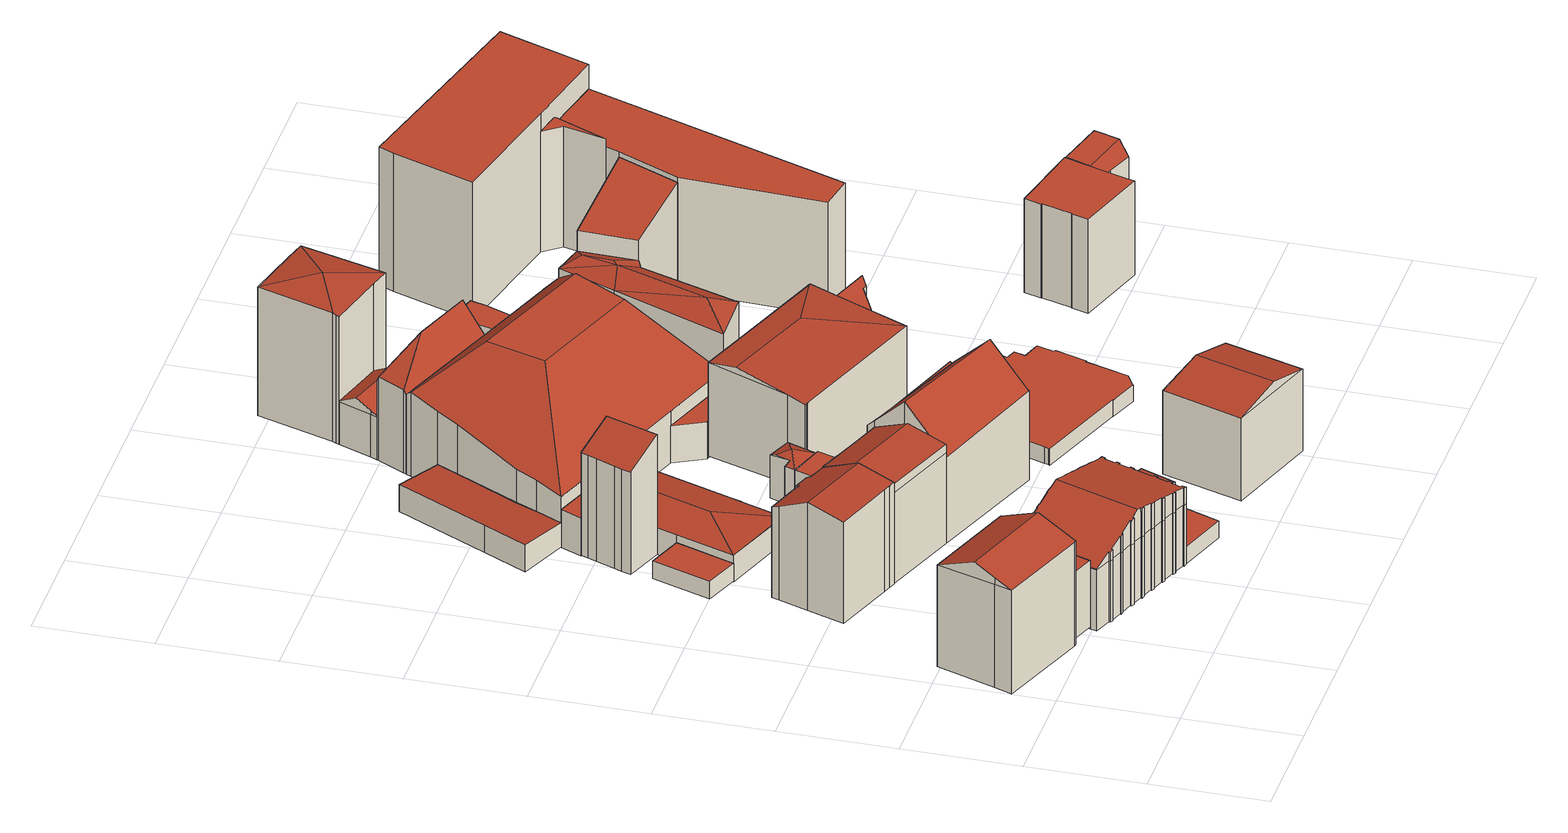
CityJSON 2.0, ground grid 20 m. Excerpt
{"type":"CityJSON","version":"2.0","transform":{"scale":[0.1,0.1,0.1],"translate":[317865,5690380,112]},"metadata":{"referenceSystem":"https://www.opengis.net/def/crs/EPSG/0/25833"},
"CityObjects":{
"building1":{"type":"Building","attributes":{"Dachtyp_tdc":"tdcGableRoof","Gemeindeschluessel":14713000,"Dachneigung":23.48,"QualitaetDacherkennung":63,"Geometrietyp2DReferenz":"3000","function":"31001_9998","roofType":"3100","measuredHeight":21.76},"geometry":[{"type":"MultiSurface","lod":"2","boundaries":[[[0,1,2,3]],[[1,4,5,2]],[[4,6,7,5]],[[6,8,9,7]],[[8,10,11,9]],[[10,0,3,11]],[[10,12,13,0]],[[4,1,13,12,14,6]],[[8,14,12,10]],[[6,14,8]],[[0,13,1]],[[3,2,5,7,9,11]]],"semantics":{"surfaces":[{"type":"WallSurface"},{"type":"RoofSurface"},{"type":"GroundSurface"}],"values":[0,0,0,0,0,0,1,1,0,0,0,2]}}]},
"building2":{"type":"Building","attributes":{"Dachtyp_tdc":"tdcPolyFlatRoof","Gemeindeschluessel":14713000,"Dachneigung":0,"QualitaetDacherkennung":44,"Geometrietyp2DReferenz":"3000","function":"31001_9998","roofType":"1000","measuredHeight":12.11},"geometry":[{"type":"MultiSurface","lod":"2","boundaries":[[[15,16,17,18]],[[16,19,20,17]],[[19,21,22,20]],[[21,23,24,22]],[[23,25,26,24]],[[25,15,18,26]],[[25,23,21,19,16,15]],[[18,17,20,22,24,26]]],"semantics":{"surfaces":[{"type":"WallSurface"},{"type":"RoofSurface"},{"type":"GroundSurface"}],"values":[0,0,0,0,0,0,1,2]}}]},
"building3":{"type":"Building","attributes":{"Dachtyp_tdc":"tdcPolyFlatRoof","Gemeindeschluessel":14713000,"Dachneigung":0,"QualitaetDacherkennung":53,"Geometrietyp2DReferenz":"3000","function":"31001_9998","roofType":"1000","measuredHeight":9.63},"geometry":[{"type":"MultiSurface","lod":"2","boundaries":[[[27,28,29,30]],[[28,31,32,29]],[[31,33,34,32]],[[33,35,36,34]],[[35,37,38,36]],[[37,39,40,38]],[[39,41,42,40]],[[41,27,30,42]],[[41,39,37,35,33,31,28,27]],[[30,29,32,34,36,38,40,42]]],"semantics":{"surfaces":[{"type":"WallSurface"},{"type":"RoofSurface"},{"type":"GroundSurface"}],"values":[0,0,0,0,0,0,0,0,1,2]}}]},
"building4":{"type":"Building","attributes":{"Dachtyp_tdc":"tdcGableRoof","Gemeindeschluessel":14713000,"Dachneigung":25.56,"QualitaetDacherkennung":44,"Geometrietyp2DReferenz":"3000","function":"31001_9998","roofType":"3100","measuredHeight":19.8},"geometry":[{"type":"MultiSurface","lod":"2","boundaries":[[[43,44,45,46]],[[44,47,48,45]],[[47,49,50,48]],[[49,51,52,50]],[[51,53,54,52]],[[53,55,56,54]],[[55,57,58,56]],[[57,59,60,58]],[[59,61,62,60]],[[61,63,64,62]],[[63,65,66,64]],[[65,67,68,66]],[[67,69,70,68]],[[69,71,72,70]],[[71,73,74,72]],[[73,43,46,74]],[[69,67,65,63,61,59]],[[59,57,55,53,51,49,47,44,43,73,71,69]],[[46,45,48,50,52,54,56,58,60,62,64,66,68,70,72,74]]],"semantics":{"surfaces":[{"type":"WallSurface"},{"type":"RoofSurface"},{"type":"GroundSurface"}],"values":[0,0,0,0,0,0,0,0,0,0,0,0,0,0,0,0,1,1,2]}}]},
"building5":{"type":"Building","attributes":{"Dachtyp_tdc":"tdcPolyFlatRoof","Gemeindeschluessel":14713000,"Dachneigung":0,"QualitaetDacherkennung":63,"Geometrietyp2DReferenz":"3000","function":"31001_9998","roofType":"1000","measuredHeight":3.15},"geometry":[{"type":"MultiSurface","lod":"2","boundaries":[[[75,76,77,78]],[[76,79,80,77]],[[79,81,82,80]],[[81,75,78,82]],[[81,79,76,75]],[[78,77,80,82]]],"semantics":{"surfaces":[{"type":"WallSurface"},{"type":"RoofSurface"},{"type":"GroundSurface"}],"values":[0,0,0,0,1,2]}}]},
"building6":{"type":"Building","attributes":{"Dachtyp_tdc":"tdcFreeFormRoof","Gemeindeschluessel":14713000,"Dachneigung":10.69,"QualitaetDacherkennung":23,"Geometrietyp2DReferenz":"3000","function":"31001_9998","roofType":"5000","measuredHeight":16.54},"geometry":[{"type":"MultiSurface","lod":"2","boundaries":[[[83,84,85,86]],[[87,88,89,90]],[[90,89,91,92]],[[93,94,95,96]],[[96,95,97,98]],[[98,97,99,100]],[[100,99,101,102]],[[102,101,103,104]],[[104,103,105,106]],[[106,105,107,108]],[[108,107,109,110]],[[110,109,111,112]],[[112,111,113,114]],[[114,113,115,116]],[[116,115,117,118]],[[118,117,119,83]],[[83,119,84]],[[84,120,121]],[[122,123,124,125,126,127,128,129,130,131,132,133,134,135,136,137,138,139,140,141,142,143,144,145,146,147,148,149,150,151,152,153,154,155,156,157,158,159,160,161,162,163,164,165,166,167,168,169,170,171,172,173,174,175,176,177,178,179,180,181,182,183,184,185,186,187,188,189,190,191,192,193,194,195,196,197,198,199,200,201,202,203,204,205,86,85,206,207,208,209,210,211,212]],[[213,214,215,216]],[[216,215,217,218]],[[218,217,219,220]],[[220,219,221,222]],[[222,221,223,224]],[[224,223,225,226]],[[226,225,227,228]],[[228,227,229,230]],[[230,229,231,232]],[[232,231,233,234]],[[234,233,235,236]],[[236,235,237,238]],[[238,237,239,240]],[[241,242,243,244]],[[121,120,242,241]],[[244,243,245,246]],[[246,245,247,248]],[[248,247,249,250]],[[250,249,251,252]],[[252,251,253,254]],[[254,253,255,256]],[[256,255,257,258]],[[258,257,259,260]],[[260,259,261,262]],[[262,261,263,264]],[[264,263,265,266]],[[266,265,267,268]],[[268,267,269,270]],[[270,269,88,87]],[[84,121,206,85]],[[121,241,207,206]],[[241,244,208,207]],[[244,246,209,208]],[[246,248,210,209]],[[248,250,211,210]],[[250,252,212,211]],[[252,254,122,212]],[[120,84,119,117,115,113,111,109,107,105,103,101,99,97,95,94,271,272,91,89,88,269,267,265,263,261,259,257,255,253,251,249,247,245,243,242]],[[239,237,235,233,231,229,227,225,223,221,219,217,215,214,273,274,275,276,277,278,279,280,281,282,283,284,285,286,287,288,289,290,291,292,293,294,295,296,297,298,299,300,301,302,303,304,305,306,307,308,309,310,311,312,313,314,272,271,315,316,317]],[[240,239,317,318]],[[318,317,316,319]],[[319,316,315,320]],[[320,315,271,94,93]],[[92,91,272,314,321]],[[321,314,313,322]],[[322,313,312,323]],[[323,312,311,324]],[[324,311,310,325]],[[325,310,309,326]],[[326,309,308,327]],[[327,308,307,328]],[[328,307,306,329]],[[329,306,305,330]],[[330,305,304,331]],[[331,304,303,332]],[[332,303,302,333]],[[333,302,301,334]],[[334,301,300,335]],[[335,300,299,336]],[[336,299,298,337]],[[337,298,297,338]],[[338,297,296,339]],[[339,296,295,340]],[[340,295,294,341]],[[341,294,293,342]],[[342,293,292,343]],[[343,292,291,344]],[[344,291,290,345]],[[345,290,289,346]],[[346,289,288,347]],[[347,288,287,348]],[[348,287,286,349]],[[349,286,285,350]],[[350,285,284,351]],[[351,284,283,352]],[[352,283,282,353]],[[353,282,281,354]],[[354,281,280,355]],[[355,280,279,356]],[[356,279,278,357]],[[357,278,277,358]],[[358,277,276,359]],[[359,276,275,360]],[[360,275,274,361]],[[361,274,273,362]],[[362,273,214,213]],[[254,256,123,122]],[[256,258,124,123]],[[258,260,125,124]],[[260,262,126,125]],[[262,264,127,126]],[[264,266,128,127]],[[266,268,129,128]],[[268,270,130,129]],[[270,87,131,130]],[[87,90,132,131]],[[90,92,133,132]],[[92,321,134,133]],[[321,322,135,134]],[[322,323,136,135]],[[323,324,137,136]],[[324,325,138,137]],[[325,326,139,138]],[[326,327,140,139]],[[327,328,141,140]],[[328,329,142,141]],[[329,330,143,142]],[[330,331,144,143]],[[331,332,145,144]],[[332,333,146,145]],[[333,334,147,146]],[[334,335,148,147]],[[335,336,149,148]],[[336,337,150,149]],[[337,338,151,150]],[[338,339,152,151]],[[339,340,153,152]],[[340,341,154,153]],[[341,342,155,154]],[[342,343,156,155]],[[343,344,157,156]],[[344,345,158,157]],[[345,346,159,158]],[[346,347,160,159]],[[347,348,161,160]],[[348,349,162,161]],[[349,350,163,162]],[[350,351,164,163]],[[351,352,165,164]],[[352,353,166,165]],[[353,354,167,166]],[[354,355,168,167]],[[355,356,169,168]],[[356,357,170,169]],[[357,358,171,170]],[[358,359,172,171]],[[359,360,173,172]],[[360,361,174,173]],[[361,362,175,174]],[[362,213,176,175]],[[213,216,177,176]],[[216,218,178,177]],[[218,220,179,178]],[[220,222,180,179]],[[222,224,181,180]],[[224,226,182,181]],[[226,228,183,182]],[[228,230,184,183]],[[230,232,185,184]],[[232,234,186,185]],[[234,236,187,186]],[[236,238,188,187]],[[238,240,189,188]],[[240,318,190,189]],[[318,319,191,190]],[[319,320,192,191]],[[320,93,193,192]],[[93,96,194,193]],[[96,98,195,194]],[[98,100,196,195]],[[100,102,197,196]],[[102,104,198,197]],[[104,106,199,198]],[[106,108,200,199]],[[108,110,201,200]],[[110,112,202,201]],[[112,114,203,202]],[[114,116,204,203]],[[116,118,205,204]],[[118,83,86,205]]],"semantics":{"surfaces":[{"type":"WallSurface"},{"type":"GroundSurface"},{"type":"RoofSurface"}],"values":[0,0,0,0,0,0,0,0,0,0,0,0,0,0,0,0,0,0,1,0,0,0,0,0,0,0,0,0,0,0,0,0,0,0,0,0,0,0,0,0,0,0,0,0,0,0,0,0,0,0,0,0,0,0,0,0,2,2,0,0,0,0,0,0,0,0,0,0,0,0,0,0,0,0,0,0,0,0,0,0,0,0,0,0,0,0,0,0,0,0,0,0,0,0,0,0,0,0,0,0,0,0,0,0,0,0,0,0,0,0,0,0,0,0,0,0,0,0,0,0,0,0,0,0,0,0,0,0,0,0,0,0,0,0,0,0,0,0,0,0,0,0,0,0,0,0,0,0,0,0,0,0,0,0,0,0,0,0,0,0,0,0,0,0,0,0,0,0,0,0,0,0,0,0,0,0,0,0,0,0,0,0,0,0,0,0,0,0,0]}}]},
"building7":{"type":"Building","attributes":{"Dachtyp_tdc":"tdcPolyFlatRoof","Gemeindeschluessel":14713000,"Dachneigung":24.43,"QualitaetDacherkennung":63,"Geometrietyp2DReferenz":"3000","function":"31001_9998","roofType":"2100","measuredHeight":22.01},"geometry":[{"type":"MultiSurface","lod":"2","boundaries":[[[363,364,365,366]],[[364,367,368,365]],[[367,369,370,368]],[[369,371,372,370]],[[371,373,374,372]],[[373,375,376,374]],[[375,377,378,376]],[[377,379,380,378]],[[379,381,382,380]],[[381,363,366,382]],[[381,379,377,375,373,371,369,367,364,363]],[[366,365,368,370,372,374,376,378,380,382]]],"semantics":{"surfaces":[{"type":"WallSurface"},{"type":"RoofSurface"},{"type":"GroundSurface"}],"values":[0,0,0,0,0,0,0,0,0,0,1,2]}}]},
"building8":{"type":"Building","attributes":{"Dachtyp_tdc":"tdcGableRoof","Gemeindeschluessel":14713000,"Dachneigung":10.23,"QualitaetDacherkennung":56,"Geometrietyp2DReferenz":"3000","function":"31001_9998","roofType":"3100","measuredHeight":19.53},"geometry":[{"type":"MultiSurface","lod":"2","boundaries":[[[383,384,385,386]],[[384,387,388,385]],[[387,389,390,388]],[[389,391,392,390]],[[391,393,394,392]],[[393,383,386,394]],[[395,396,393,391,389,387]],[[397,396,395,398]],[[383,397,398,384]],[[384,398,395,387]],[[393,396,397,383]],[[386,385,388,390,392,394]]],"semantics":{"surfaces":[{"type":"WallSurface"},{"type":"RoofSurface"},{"type":"GroundSurface"}],"values":[0,0,0,0,0,0,1,1,0,0,0,2]}}]},
"building9":{"type":"Building","attributes":{"Dachtyp_tdc":"tdcFreeFormRoof","Gemeindeschluessel":14713000,"Dachneigung":11.48,"QualitaetDacherkennung":16,"Geometrietyp2DReferenz":"3000","function":"31001_9998","roofType":"5000","measuredHeight":6.06},"geometry":[{"type":"MultiSurface","lod":"2","boundaries":[[[399,400,401,402]],[[400,403,404,401]],[[403,405,406,404]],[[405,407,382,406]],[[407,408,380,382]],[[408,409,410,380]],[[409,411,412,410]],[[411,413,414,412]],[[413,415,416,414]],[[415,417,418,416]],[[417,399,402,418]],[[419,420,403]],[[415,413,411,409,421,420,419,400,399,417]],[[420,421,408,407,405,403]],[[403,400,419]],[[409,408,421]],[[402,401,404,406,382,380,410,412,414,416,418]]],"semantics":{"surfaces":[{"type":"WallSurface"},{"type":"RoofSurface"},{"type":"GroundSurface"}],"values":[0,0,0,0,0,0,0,0,0,0,0,1,1,1,0,0,2]}}]},
"building10":{"type":"Building","attributes":{"Gemeindeschluessel":14713000,"Geometrietyp2DReferenz":"3000","function":"31001_9998","roofType":"9999"},"children":["building10-1","building10-2"]},
"building10-1":{"type":"BuildingPart","attributes":{"Dachtyp_tdc":"tdcPolyFlatRoof","Dachneigung":2.9,"QualitaetDacherkennung":57,"Geometrietyp2DReferenz":"3000","roofType":"2100","measuredHeight":3.88},"parents":["building10"],"geometry":[{"type":"MultiSurface","lod":"2","boundaries":[[[422,423,424,425,426]],[[427,428,429,430,431]],[[428,432,433,429]],[[432,434,435,433]],[[434,436,437,435]],[[436,438,439,437]],[[438,440,441,439]],[[440,442,443,441]],[[442,444,445,443]],[[444,446,447,445]],[[446,448,449,447]],[[448,450,451,449]],[[450,422,426,451]],[[450,448,446,444,442,440,438,436,434,432,428,427,423,422]],[[426,425,430,429,433,435,437,439,441,443,445,447,449,451]],[[431,424,423,427]],[[431,430,425,424]]],"semantics":{"surfaces":[{"type":"WallSurface"},{"type":"RoofSurface"},{"type":"GroundSurface"},{"type":"ClosureSurface"}],"values":[0,0,0,0,0,0,0,0,0,0,0,0,0,1,2,0,3]}}]},
"building10-2":{"type":"BuildingPart","attributes":{"Dachtyp_tdc":"tdcPolyFlatRoof","Dachneigung":2.95,"QualitaetDacherkennung":80,"Geometrietyp2DReferenz":"3000","roofType":"2100","measuredHeight":3.56},"parents":["building10"],"geometry":[{"type":"MultiSurface","lod":"2","boundaries":[[[424,452,453,425]],[[452,454,455,453]],[[454,456,457,455]],[[456,458,459,457]],[[458,460,461,459]],[[460,462,463,461]],[[462,464,465,463]],[[464,466,467,465]],[[466,468,469,467]],[[468,470,471,469]],[[470,472,473,471]],[[472,474,475,473]],[[474,476,477,475]],[[476,478,479,477]],[[478,431,430,479]],[[431,478,476,474,472,470,468,466,464,462,460,458,456,454,452,424]],[[425,453,455,457,459,461,463,465,467,469,471,473,475,477,479,430]],[[425,430,431,424]]],"semantics":{"surfaces":[{"type":"WallSurface"},{"type":"RoofSurface"},{"type":"GroundSurface"},{"type":"ClosureSurface"}],"values":[0,0,0,0,0,0,0,0,0,0,0,0,0,0,0,1,2,3]}}]},
"building11":{"type":"Building","attributes":{"Dachtyp_tdc":"tdcPolyFlatRoof","Gemeindeschluessel":14713000,"Dachneigung":3.15,"QualitaetDacherkennung":54,"Geometrietyp2DReferenz":"3000","function":"31001_9998","roofType":"2100","measuredHeight":4.97},"geometry":[{"type":"MultiSurface","lod":"2","boundaries":[[[480,481,482,483]],[[481,484,485,482]],[[484,486,487,485]],[[486,488,489,487]],[[488,490,491,489]],[[490,492,493,491]],[[492,494,495,493]],[[494,480,483,495]],[[494,492,490,488,486,484,481,480]],[[483,482,485,487,489,491,493,495]]],"semantics":{"surfaces":[{"type":"WallSurface"},{"type":"RoofSurface"},{"type":"GroundSurface"}],"values":[0,0,0,0,0,0,0,0,1,2]}}]},
"building12":{"type":"Building","attributes":{"Dachtyp_tdc":"tdcPolyFlatRoof","Gemeindeschluessel":14713000,"Dachneigung":2.69,"QualitaetDacherkennung":63,"Geometrietyp2DReferenz":"3000","function":"31001_9998","roofType":"2100","measuredHeight":8.15},"geometry":[{"type":"MultiSurface","lod":"2","boundaries":[[[496,497,498,499]],[[497,500,501,498]],[[500,502,503,501]],[[502,504,505,503]],[[504,496,499,505]],[[504,502,500,497,496]],[[499,498,501,503,505]]],"semantics":{"surfaces":[{"type":"WallSurface"},{"type":"RoofSurface"},{"type":"GroundSurface"}],"values":[0,0,0,0,0,1,2]}}]},
"building13":{"type":"Building","attributes":{"Dachtyp_tdc":"tdcPolyFlatRoof","Gemeindeschluessel":14713000,"Dachneigung":3.19,"QualitaetDacherkennung":65,"Geometrietyp2DReferenz":"3000","function":"31001_9998","roofType":"2100","measuredHeight":4.55},"geometry":[{"type":"MultiSurface","lod":"2","boundaries":[[[506,507,508,509]],[[507,510,511,508]],[[510,512,513,511]],[[512,514,515,513]],[[514,506,509,515]],[[514,512,510,507,506]],[[509,508,511,513,515]]],"semantics":{"surfaces":[{"type":"WallSurface"},{"type":"RoofSurface"},{"type":"GroundSurface"}],"values":[0,0,0,0,0,1,2]}}]},
"building14":{"type":"Building","attributes":{"Dachtyp_tdc":"tdcFreeFormRoof","Gemeindeschluessel":14713000,"Dachneigung":22.36,"QualitaetDacherkennung":61,"Geometrietyp2DReferenz":"3000","function":"31001_9998","roofType":"5000","measuredHeight":8.96},"geometry":[{"type":"MultiSurface","lod":"2","boundaries":[[[516,517,518,519]],[[517,520,503,518]],[[520,500,501,503]],[[500,521,522,501]],[[521,523,524,522]],[[523,525,526,524]],[[525,516,519,526]],[[527,528,523,521,500]],[[527,529,516,525,528]],[[527,520,517,529]],[[520,527,500]],[[525,523,528]],[[517,516,529]],[[519,518,503,501,522,524,526]]],"semantics":{"surfaces":[{"type":"WallSurface"},{"type":"RoofSurface"},{"type":"GroundSurface"}],"values":[0,0,0,0,0,0,0,1,1,1,1,0,0,2]}}]},
"building15":{"type":"Building","attributes":{"Gemeindeschluessel":14713000,"Geometrietyp2DReferenz":"3000","function":"31001_9998","roofType":"9999"},"children":["building15-1","building15-2"]},
"building15-1":{"type":"BuildingPart","attributes":{"Dachtyp_tdc":"tdcFreeFormRoof","Dachneigung":62.96,"QualitaetDacherkennung":14,"Geometrietyp2DReferenz":"3000","roofType":"5000","measuredHeight":16.98},"parents":["building15"],"geometry":[{"type":"MultiSurface","lod":"2","boundaries":[[[530,531,532,533]],[[531,534,535,532]],[[534,536,537,535]],[[536,538,539,537]],[[538,540,541,539]],[[542,543,544,545]],[[543,530,533,544]],[[540,538,546]],[[538,536,534,531,530,543,547,546]],[[543,542,547]],[[542,540,546,547]],[[533,532,535,537,539,541,545,544]],[[545,541,540,542]]],"semantics":{"surfaces":[{"type":"WallSurface"},{"type":"RoofSurface"},{"type":"GroundSurface"},{"type":"ClosureSurface"}],"values":[0,0,0,0,0,0,0,1,1,1,1,2,3]}}]},
"building15-2":{"type":"BuildingPart","attributes":{"Dachtyp_tdc":"tdcGableRoof","Dachneigung":43.66,"QualitaetDacherkennung":47,"Geometrietyp2DReferenz":"3000","roofType":"3100","measuredHeight":23.25},"parents":["building15"],"geometry":[{"type":"MultiSurface","lod":"2","boundaries":[[[548,549,550,386]],[[549,551,394,550]],[[551,552,553,394]],[[552,554,542,545,553]],[[555,556,557,541,540]],[[556,558,559,557]],[[558,560,561,559]],[[560,548,386,561]],[[556,555,554,552,551,549]],[[549,548,560,558,556]],[[386,550,394,553,545,541,557,559,561]],[[540,542,554,555]],[[540,541,545,542]]],"semantics":{"surfaces":[{"type":"WallSurface"},{"type":"RoofSurface"},{"type":"GroundSurface"},{"type":"ClosureSurface"}],"values":[0,0,0,0,0,0,0,0,1,1,2,0,3]}}]},
"building16":{"type":"Building","attributes":{"Dachtyp_tdc":"tdcGableRoof","Gemeindeschluessel":14713000,"Dachneigung":11.52,"QualitaetDacherkennung":57,"Geometrietyp2DReferenz":"3000","function":"31001_9998","roofType":"3100","measuredHeight":17.09},"geometry":[{"type":"MultiSurface","lod":"2","boundaries":[[[562,563,564,565]],[[563,566,567,564]],[[566,568,569,567]],[[568,562,565,569]],[[566,563,570]],[[562,568,571]],[[563,562,571,570]],[[568,566,570,571]],[[565,564,567,569]]],"semantics":{"surfaces":[{"type":"WallSurface"},{"type":"RoofSurface"},{"type":"GroundSurface"}],"values":[0,0,0,0,0,0,1,1,2]}}]},
"building17":{"type":"Building","attributes":{"Gemeindeschluessel":14713000,"Geometrietyp2DReferenz":"3000","function":"31001_9998","roofType":"9999"},"children":["building17-1","building17-2","building17-3","building17-4","building17-5","building17-6"]},
"building17-1":{"type":"BuildingPart","attributes":{"Dachtyp_tdc":"tdcHipAndGableRoof","Dachneigung":50.23,"QualitaetDacherkennung":3,"Geometrietyp2DReferenz":"3000","roofType":"5000","measuredHeight":19.41},"parents":["building17"],"geometry":[{"type":"MultiSurface","lod":"2","boundaries":[[[572,573,574,575]],[[573,576,577,574]],[[576,578,579,577]],[[578,580,581,579]],[[582,583,584,585]],[[582,586,587,583]],[[586,588,589,590,591,587]],[[592,572,575,593,594]],[[586,582,595]],[[582,585,596,580,578,595]],[[578,576,573,572,592,588,586,595]],[[575,574,577,579,581,584,583,587,591,593]],[[584,581,580,596,585]],[[592,594,589,588]],[[594,593,591,590]],[[594,590,589]]],"semantics":{"surfaces":[{"type":"WallSurface"},{"type":"RoofSurface"},{"type":"GroundSurface"},{"type":"ClosureSurface"}],"values":[0,0,0,0,0,0,0,0,1,1,1,2,3,0,3,3]}}]},
"building17-2":{"type":"BuildingPart","attributes":{"Dachtyp_tdc":"tdcTentRoof","Dachneigung":10.34,"QualitaetDacherkennung":47,"Geometrietyp2DReferenz":"3000","roofType":"3500","measuredHeight":24.95},"parents":["building17"],"geometry":[{"type":"MultiSurface","lod":"2","boundaries":[[[597,598,599,600]],[[598,601,602,599]],[[601,603,604,602]],[[603,605,606,604]],[[605,607,608,606]],[[607,609,610,608]],[[609,611,612,610]],[[611,613,614,615,612]],[[616,597,600,617,618,619]],[[601,598,620]],[[605,603,601,620]],[[611,609,607,605,620]],[[598,597,616,613,611,620]],[[600,599,602,604,606,608,610,612,615,617]],[[616,619,614,613]],[[618,617,615,614]],[[618,614,619]]],"semantics":{"surfaces":[{"type":"WallSurface"},{"type":"RoofSurface"},{"type":"GroundSurface"},{"type":"ClosureSurface"}],"values":[0,0,0,0,0,0,0,0,0,1,1,1,1,2,0,3,3]}}]},
"building17-3":{"type":"BuildingPart","attributes":{"Dachtyp_tdc":"tdcPolyFlatRoof","Dachneigung":0,"QualitaetDacherkennung":36,"Geometrietyp2DReferenz":"3000","roofType":"1000","measuredHeight":6.87},"parents":["building17"],"geometry":[{"type":"MultiSurface","lod":"2","boundaries":[[[621,622,623,624]],[[622,625,626,623]],[[625,627,628,626]],[[627,629,630,628]],[[629,631,632,630]],[[631,629,627,625,622,621]],[[623,626,628,630,632,624]],[[624,632,631,621]]],"semantics":{"surfaces":[{"type":"WallSurface"},{"type":"RoofSurface"},{"type":"GroundSurface"},{"type":"ClosureSurface"}],"values":[0,0,0,0,0,1,2,3]}}]},
"building17-4":{"type":"BuildingPart","attributes":{"Dachtyp_tdc":"tdcGableRoof","Dachneigung":22.77,"QualitaetDacherkennung":6,"Geometrietyp2DReferenz":"3000","roofType":"3100","measuredHeight":9.69},"parents":["building17"],"geometry":[{"type":"MultiSurface","lod":"2","boundaries":[[[590,633,634,591]],[[633,618,617,634]],[[614,594,593,615]],[[594,635,636,637,589]],[[619,636,635,614]],[[633,637,636,619,618]],[[590,589,637,633]],[[614,635,594]],[[591,634,617,615,593]],[[615,617,618,614]],[[590,591,593,594]],[[618,619,614]],[[589,590,594]]],"semantics":{"surfaces":[{"type":"WallSurface"},{"type":"RoofSurface"},{"type":"GroundSurface"},{"type":"ClosureSurface"}],"values":[0,0,0,1,1,0,0,0,2,3,3,3,3]}}]},
"building17-5":{"type":"BuildingPart","attributes":{"Dachtyp_tdc":"tdcPolyFlatRoof","Dachneigung":0,"QualitaetDacherkennung":43,"Geometrietyp2DReferenz":"3000","roofType":"1000","measuredHeight":6.82},"parents":["building17"],"geometry":[{"type":"MultiSurface","lod":"2","boundaries":[[[638,639,640,641]],[[642,643,644,645]],[[643,646,647,644]],[[646,648,649,647]],[[648,638,641,649]],[[648,646,643,642,639,638]],[[641,640,645,644,647,649]],[[645,640,639,642]]],"semantics":{"surfaces":[{"type":"WallSurface"},{"type":"RoofSurface"},{"type":"GroundSurface"},{"type":"ClosureSurface"}],"values":[0,0,0,0,0,1,2,3]}}]},
"building17-6":{"type":"BuildingPart","attributes":{"Dachtyp_tdc":"tdcCutTentRoof","Dachneigung":45.19,"QualitaetDacherkennung":31,"Geometrietyp2DReferenz":"3000","roofType":"9999","measuredHeight":22.62},"parents":["building17"],"geometry":[{"type":"MultiSurface","lod":"2","boundaries":[[[650,651,624,640,639]],[[651,621,624]],[[652,653,654,632,631]],[[653,655,656,654]],[[655,657,658,656]],[[657,659,660,658]],[[659,661,662,660]],[[661,663,664,662]],[[663,585,584,664]],[[665,666,667,581,580]],[[666,668,669,667]],[[668,670,671,669]],[[670,672,673,671]],[[672,674,645,673]],[[674,642,645]],[[652,651,650,674,675,676]],[[661,659,657,655,653,652,676,677]],[[670,668,666,665,596,585,663,661,677,678]],[[674,672,670,678,675]],[[678,677,676,675]],[[640,624,632,654,656,658,660,662,664,584,581,667,669,671,673,645]],[[650,639,642,674]],[[639,640,645,642]],[[652,631,621,651]],[[631,632,624,621]],[[580,596,665]],[[581,584,585,596,580]]],"semantics":{"surfaces":[{"type":"WallSurface"},{"type":"RoofSurface"},{"type":"GroundSurface"},{"type":"ClosureSurface"}],"values":[0,0,0,0,0,0,0,0,0,0,0,0,0,0,0,1,1,1,1,1,2,0,3,0,3,0,3]}}]},
"building18":{"type":"Building","attributes":{"Dachtyp_tdc":"tdcFreeFormRoof","Gemeindeschluessel":14713000,"Dachneigung":10.08,"QualitaetDacherkennung":29,"Geometrietyp2DReferenz":"3000","function":"31001_9998","roofType":"5000","measuredHeight":17.98},"geometry":[{"type":"MultiSurface","lod":"2","boundaries":[[[679,680,681,682]],[[680,683,684,681]],[[683,685,686,684]],[[685,687,688,686]],[[687,689,690,688]],[[689,691,692,690]],[[691,693,694,692]],[[693,695,696,694]],[[695,679,682,696]],[[679,695,697,698,680]],[[698,697,693,691,699]],[[680,698,699,689,687,685,683]],[[695,693,697]],[[691,689,699]],[[682,681,684,686,688,690,692,694,696]]],"semantics":{"surfaces":[{"type":"WallSurface"},{"type":"RoofSurface"},{"type":"GroundSurface"}],"values":[0,0,0,0,0,0,0,0,0,1,1,1,0,0,2]}}]},
"building19":{"type":"Building","attributes":{"Dachtyp_tdc":"tdcPolyFlatRoof","Gemeindeschluessel":14713000,"Dachneigung":0,"QualitaetDacherkennung":0,"Geometrietyp2DReferenz":"3000","BezugspunktDach":"2000","function":"31001_9998","measuredHeight":3},"geometry":[{"type":"MultiSurface","lod":"2","boundaries":[[[700,701,702,703,704,705,706,707,708,709,710,711,712,713,714,715,716,717,718,719,720,721,722,723,724,725,726,727,728]],[[717,716,729,730]],[[716,715,731,729]],[[715,714,732,731]],[[714,713,733,732]],[[713,712,734,733]],[[712,711,735,734]],[[711,710,736,735]],[[710,709,737,736]],[[709,708,738,737]],[[708,707,739,738]],[[707,706,740,739]],[[706,705,741,740]],[[705,704,742,741]],[[704,703,743,742]],[[703,702,744,743]],[[702,701,745,744]],[[701,700,746,745]],[[700,728,747,746]],[[725,724,748,749]],[[724,723,750,748]],[[723,722,751,750]],[[728,727,752,747]],[[727,726,753,752]],[[726,725,749,753]],[[722,721,754,751]],[[721,720,755,754]],[[720,719,756,755]],[[719,718,757,756]],[[718,717,730,757]],[[747,752,753,749,748,750,751,754,755,756,757,730,729,731,732,733,734,735,736,737,738,739,740,741,742,743,744,745,746]]],"semantics":{"surfaces":[{"type":"RoofSurface"},{"type":"WallSurface"},{"type":"GroundSurface"}],"values":[0,1,1,1,1,1,1,1,1,1,1,1,1,1,1,1,1,1,1,1,1,1,1,1,1,1,1,1,1,1,2]}}]},
"building20":{"type":"Building","attributes":{"Dachtyp_tdc":"tdcFreeFormRoof","Gemeindeschluessel":14713000,"Dachneigung":25.6,"QualitaetDacherkennung":4,"Geometrietyp2DReferenz":"3000","function":"31001_9998","roofType":"5000","measuredHeight":18.12},"geometry":[{"type":"MultiSurface","lod":"2","boundaries":[[[758,759,760,761]],[[759,762,763,760]],[[762,764,765,763]],[[764,766,767,765]],[[766,768,769,767]],[[768,770,771,769]],[[770,758,761,771]],[[772,773,770,768]],[[774,772,768,766]],[[774,766,764]],[[774,773,772]],[[764,773,774]],[[762,773,764]],[[762,775,773]],[[775,762,759]],[[775,759,758]],[[773,775,758,770]],[[761,760,763,765,767,769,771]]],"semantics":{"surfaces":[{"type":"WallSurface"},{"type":"RoofSurface"},{"type":"GroundSurface"}],"values":[0,0,0,0,0,0,0,1,1,1,1,1,1,1,1,1,1,2]}}]},
"building21":{"type":"Building","attributes":{"Dachtyp_tdc":"tdcGableRoof","Gemeindeschluessel":14713000,"Dachneigung":65.09,"QualitaetDacherkennung":30,"Geometrietyp2DReferenz":"3000","function":"31001_9998","roofType":"3100","measuredHeight":15.58},"geometry":[{"type":"MultiSurface","lod":"2","boundaries":[[[776,777,778,779]],[[777,780,781,778]],[[780,782,783,781]],[[782,784,785,783]],[[784,786,787,785]],[[786,788,789,787]],[[788,790,791,789]],[[790,792,793,791]],[[792,794,795,793]],[[794,776,779,795]],[[790,788,786,784,782,780,777]],[[777,776,794,792,790]],[[779,778,781,783,785,787,789,791,793,795]]],"semantics":{"surfaces":[{"type":"WallSurface"},{"type":"RoofSurface"},{"type":"GroundSurface"}],"values":[0,0,0,0,0,0,0,0,0,0,1,1,2]}}]},
"building22":{"type":"Building","attributes":{"Dachtyp_tdc":"tdcPolyFlatRoof","Gemeindeschluessel":14713000,"Dachneigung":0,"QualitaetDacherkennung":48,"Geometrietyp2DReferenz":"3000","function":"31001_9998","roofType":"1000","measuredHeight":4},"geometry":[{"type":"MultiSurface","lod":"2","boundaries":[[[796,797,798,799]],[[797,800,779,798]],[[800,801,795,779]],[[801,796,799,795]],[[801,800,797,796]],[[799,798,779,795]]],"semantics":{"surfaces":[{"type":"WallSurface"},{"type":"RoofSurface"},{"type":"GroundSurface"}],"values":[0,0,0,0,1,2]}}]},
"building23":{"type":"Building","attributes":{"Dachtyp_tdc":"tdcPolyFlatRoof","Gemeindeschluessel":14713000,"Dachneigung":0,"QualitaetDacherkennung":65,"Geometrietyp2DReferenz":"3000","function":"31001_9998","roofType":"1000","measuredHeight":4.18},"geometry":[{"type":"MultiSurface","lod":"2","boundaries":[[[802,803,804,805]],[[803,806,807,804]],[[806,808,809,807]],[[808,810,811,809]],[[810,812,813,811]],[[812,802,805,813]],[[812,810,808,806,803,802]],[[805,804,807,809,811,813]]],"semantics":{"surfaces":[{"type":"WallSurface"},{"type":"RoofSurface"},{"type":"GroundSurface"}],"values":[0,0,0,0,0,0,1,2]}}]},
"building24":{"type":"Building","attributes":{"Dachtyp_tdc":"tdcPolyFlatRoof","Gemeindeschluessel":14713000,"Dachneigung":0,"QualitaetDacherkennung":33,"Geometrietyp2DReferenz":"3000","function":"31001_9998","roofType":"1000","measuredHeight":19.45},"geometry":[{"type":"MultiSurface","lod":"2","boundaries":[[[814,815,816,817]],[[815,818,819,816]],[[818,820,821,819]],[[820,814,817,821]],[[820,818,815,814]],[[817,816,819,821]]],"semantics":{"surfaces":[{"type":"WallSurface"},{"type":"RoofSurface"},{"type":"GroundSurface"}],"values":[0,0,0,0,1,2]}}]},
"building25":{"type":"Building","attributes":{"Gemeindeschluessel":14713000,"Geometrietyp2DReferenz":"3000","function":"31001_9998","roofType":"9999"},"children":["building25-1","building25-2"]},
"building25-1":{"type":"BuildingPart","attributes":{"Dachtyp_tdc":"tdcPolyFlatRoof","Dachneigung":0,"QualitaetDacherkennung":44,"Geometrietyp2DReferenz":"3000","roofType":"1000","measuredHeight":17.26},"parents":["building25"],"geometry":[{"type":"MultiSurface","lod":"2","boundaries":[[[822,823,824,825]],[[823,826,827,828,824]],[[823,822,829,830,831,832,833,834,835,836,837,838,839,840,826]],[[828,841,842,843,844,845,846,847,848,849,850,825,824]],[[836,835,844,843,851]],[[835,834,845,844]],[[834,833,846,845]],[[833,832,847,846]],[[832,831,848,847]],[[831,830,849,848]],[[830,829,850,849]],[[829,822,825,850]],[[840,827,826]],[[851,837,836]],[[843,842,838,837,851]],[[842,841,839,838]],[[841,828,827,840,839]]],"semantics":{"surfaces":[{"type":"WallSurface"},{"type":"RoofSurface"},{"type":"GroundSurface"},{"type":"ClosureSurface"}],"values":[0,0,1,2,0,0,0,0,0,0,0,0,0,0,3,3,3]}}]},
"building25-2":{"type":"BuildingPart","attributes":{"Dachtyp_tdc":"tdcCutGableRoof","Dachneigung":1.59,"QualitaetDacherkennung":47,"Geometrietyp2DReferenz":"3000","roofType":"9999","measuredHeight":17.42},"parents":["building25"],"geometry":[{"type":"MultiSurface","lod":"2","boundaries":[[[827,852,853,828]],[[852,854,855,853]],[[854,856,857,855]],[[856,858,859,857]],[[858,860,861,859]],[[860,862,863,861]],[[862,864,865,863]],[[864,851,843,865]],[[856,854,852,827,840,866]],[[867,837,851,864,862,860,858]],[[866,867,858,856]],[[828,853,855,857,859,861,863,865,843,842,841]],[[838,837,867]],[[842,843,851,837,838]],[[839,838,867,866]],[[841,842,838,839]],[[840,839,866]],[[841,839,840,827,828]]],"semantics":{"surfaces":[{"type":"WallSurface"},{"type":"RoofSurface"},{"type":"GroundSurface"},{"type":"ClosureSurface"}],"values":[0,0,0,0,0,0,0,0,1,1,1,2,0,3,0,3,0,3]}}]},
"building26":{"type":"Building","attributes":{"Gemeindeschluessel":14713000,"Geometrietyp2DReferenz":"3000","function":"31001_9998","roofType":"9999"},"children":["building26-1","building26-2","building26-3"]},
"building26-1":{"type":"BuildingPart","attributes":{"Dachtyp_tdc":"tdcPolyFlatRoof","Dachneigung":0,"QualitaetDacherkennung":28,"Geometrietyp2DReferenz":"3000","roofType":"1000","measuredHeight":22.13},"parents":["building26"],"geometry":[{"type":"MultiSurface","lod":"2","boundaries":[[[868,869,870,871,872]],[[869,873,874,870]],[[875,873,869,868]],[[871,870,874,876]],[[876,874,873,875,877]],[[872,877,875,868]],[[872,871,876,877]]],"semantics":{"surfaces":[{"type":"WallSurface"},{"type":"RoofSurface"},{"type":"GroundSurface"},{"type":"ClosureSurface"}],"values":[0,0,1,2,3,0,3]}}]},
"building26-2":{"type":"BuildingPart","attributes":{"Dachtyp_tdc":"tdcPolyFlatRoof","Dachneigung":0,"QualitaetDacherkennung":52,"Geometrietyp2DReferenz":"3000","roofType":"1000","measuredHeight":20.87},"parents":["building26"],"geometry":[{"type":"MultiSurface","lod":"2","boundaries":[[[878,879,880,881]],[[879,882,883,880]],[[879,878,877,872,884,885,882]],[[883,886,887,871,876,881,880]],[[882,885,886,883]],[[885,884,887,886]],[[884,872,871,887]],[[876,871,872,877]],[[876,877,878,881]]],"semantics":{"surfaces":[{"type":"WallSurface"},{"type":"RoofSurface"},{"type":"GroundSurface"},{"type":"ClosureSurface"}],"values":[0,0,1,2,0,0,0,3,3]}}]},
"building26-3":{"type":"BuildingPart","attributes":{"Dachtyp_tdc":"tdcPolyFlatRoof","Dachneigung":0,"QualitaetDacherkennung":46,"Geometrietyp2DReferenz":"3000","roofType":"1000","measuredHeight":25.33},"parents":["building26"],"geometry":[{"type":"MultiSurface","lod":"2","boundaries":[[[888,889,890,874,873]],[[889,891,892,890]],[[891,893,894,892]],[[893,895,896,894]],[[895,897,878,881,896]],[[895,893,891,889,888,897]],[[881,876,874,890,892,894,896]],[[873,875,877,878,897,888]],[[873,874,876,877,875]],[[877,876,881,878]]],"semantics":{"surfaces":[{"type":"WallSurface"},{"type":"RoofSurface"},{"type":"GroundSurface"},{"type":"ClosureSurface"}],"values":[0,0,0,0,0,1,2,0,3,3]}}]}
},
"vertices":[
[217,348,194],[170,214,198],[170,214,8],[217,348,8],[166,215,198],[166,215,8],[4,273,198],[4,273,8],[15,303,197],[15,303,8],[52,406,194],[52,406,8],[28,339,225],[194,281,225],[15,303,210],
[207,201,142],[170,214,142],[170,214,20],[207,201,20],[217,348,142],[217,348,20],[255,334,142],[255,334,20],[251,324,142],[251,324,20],[238,286,142],[238,286,20],
[274,292,132],[277,291,132],[277,291,35],[274,292,35],[271,274,132],[271,274,35],[238,286,132],[238,286,35],[251,324,132],[251,324,35],[284,312,132],[284,312,35],[279,297,132],[279,297,35],[277,298,132],[277,298,35],
[174,678,208],[189,673,208],[189,673,43],[174,678,43],[200,668,209],[200,668,43],[203,675,205],[203,675,43],[232,665,205],[232,665,43],[230,658,209],[230,658,43],[256,648,209],[256,648,43],[261,647,209],[261,647,43],[239,583,241],[239,583,43],[216,519,229],[216,519,43],[204,523,229],[204,523,43],[190,528,229],[190,528,43],[82,565,229],[82,565,43],[105,629,241],[105,629,43],[123,680,215],[123,680,43],[128,693,209],[128,693,43],
[188,863,80],[152,761,80],[152,761,48],[188,863,48],[90,783,80],[90,783,48],[126,885,80],[126,885,48],
[207,201,129],[238,286,129],[238,286,17],[207,201,17],[340,306,129],[340,306,172],[347,303,175],[347,303,129],[346,302,175],[346,302,129],[295,156,129],[295,156,176],[294,153,176],[294,153,129],[288,156,172],[288,156,129],[289,158,173],[289,158,129],[267,165,162],[267,165,129],[266,164,162],[266,164,129],[261,165,159],[261,165,129],[262,167,159],[262,167,129],[240,175,148],[240,175,129],[239,173,148],[239,173,129],[234,175,145],[234,175,129],[234,178,145],[234,178,129],[203,189,130],[203,189,129],[207,201,130],[271,274,146],[271,274,129],[284,318,17],[286,324,17],[292,322,17],[292,321,17],[312,314,17],[313,315,17],[319,313,17],[319,312,17],[339,305,17],[340,306,17],[347,303,17],[346,302,17],[366,295,17],[366,296,17],[374,293,17],[373,293,17],[393,286,17],[400,284,17],[399,284,17],[420,276,17],[420,277,17],[427,275,17],[427,274,17],[447,267,17],[448,267,17],[455,265,17],[454,264,17],[475,257,17],[476,257,17],[482,255,17],[482,254,17],[480,251,17],[479,249,17],[476,249,17],[470,230,17],[473,229,17],[471,224,17],[468,225,17],[461,205,17],[464,204,17],[461,198,17],[459,199,17],[446,163,17],[449,162,17],[447,156,17],[444,157,17],[437,138,17],[440,137,17],[437,130,17],[434,131,17],[428,113,17],[431,112,17],[429,105,17],[423,107,17],[424,109,17],[403,117,17],[401,115,17],[396,117,17],[396,119,17],[374,127,17],[373,125,17],[369,127,17],[369,129,17],[348,136,17],[347,135,17],[341,137,17],[342,139,17],[322,146,17],[321,144,17],[315,146,17],[315,148,17],[295,156,17],[294,153,17],[288,156,17],[289,158,17],[267,165,17],[266,164,17],[261,165,17],[262,167,17],[240,175,17],[239,173,17],[234,175,17],[234,178,17],[203,189,17],[271,274,17],[277,291,17],[274,292,17],[277,298,17],[279,297,17],[284,312,17],[285,316,17],[424,109,129],[424,109,160],[403,117,164],[403,117,129],[401,115,164],[401,115,129],[396,117,165],[396,117,129],[396,119,165],[396,119,129],[374,127,170],[374,127,129],[373,125,170],[373,125,129],[369,127,171],[369,127,129],[369,129,171],[369,129,129],[348,136,175],[348,136,129],[347,135,175],[347,135,129],[341,137,176],[341,137,129],[342,139,176],[342,139,129],[322,146,180],[322,146,129],[277,291,129],[277,291,146],[274,292,145],[274,292,129],[277,298,145],[277,298,129],[279,297,146],[279,297,129],[284,312,146],[284,312,129],[285,316,146],[285,316,129],[284,318,145],[284,318,129],[286,324,145],[286,324,129],[292,322,148],[292,322,129],[292,321,148],[292,321,129],[312,314,158],[312,314,129],[313,315,158],[313,315,129],[319,313,161],[319,313,129],[319,312,161],[319,312,129],[339,305,172],[339,305,129],[309,151,183],[361,297,183],[423,107,160],[429,105,159],[431,112,159],[428,113,159],[434,131,159],[437,130,159],[440,137,159],[437,138,159],[444,157,159],[447,156,159],[449,162,159],[446,163,159],[459,199,159],[461,198,159],[464,204,159],[461,205,159],[468,225,159],[471,224,159],[473,229,159],[470,230,159],[476,249,159],[479,249,159],[480,251,159],[482,254,159],[482,255,159],[476,257,160],[475,257,160],[454,264,164],[455,265,164],[448,267,166],[447,267,166],[427,274,170],[427,275,170],[420,277,171],[420,276,171],[399,284,175],[400,284,175],[393,286,177],[373,293,180],[374,293,180],[366,296,182],[366,295,182],[315,148,182],[315,146,182],[321,144,180],[321,144,129],[315,146,129],[315,148,129],[366,295,129],[366,296,129],[374,293,129],[373,293,129],[393,286,129],[400,284,129],[399,284,129],[420,276,129],[420,277,129],[427,275,129],[427,274,129],[447,267,129],[448,267,129],[455,265,129],[454,264,129],[475,257,129],[476,257,129],[482,255,129],[482,254,129],[480,251,129],[479,249,129],[476,249,129],[470,230,129],[473,229,129],[471,224,129],[468,225,129],[461,205,129],[464,204,129],[461,198,129],[459,199,129],[446,163,129],[449,162,129],[447,156,129],[444,157,129],[437,138,129],[440,137,129],[437,130,129],[434,131,129],[428,113,129],[431,112,129],[429,105,129],[423,107,129],
[131,922,233],[137,938,233],[137,938,46],[131,922,46],[142,950,233],[142,950,46],[155,983,234],[155,983,46],[161,998,234],[161,998,46],[166,1011,234],[166,1011,46],[167,1011,235],[167,1011,46],[231,988,266],[231,988,46],[232,988,266],[232,988,46],[200,897,266],[200,897,46],
[350,471,210],[216,519,210],[216,519,44],[350,471,44],[261,647,210],[261,647,44],[265,645,210],[265,645,44],[335,620,210],[335,620,44],[395,599,210],[395,599,44],[240,587,239],[374,540,239],[350,471,226],[216,519,226],
[311,788,92],[285,716,92],[285,716,46],[311,788,46],[152,761,94],[152,761,46],[188,863,94],[188,863,46],[200,897,94],[232,988,94],[328,954,100],[328,954,46],[338,951,98],[338,951,46],[365,941,92],[365,941,46],[319,810,92],[319,810,46],[313,794,92],[313,794,46],[284,717,93],[249,825,107],[298,965,107],
[499,245,57],[480,186,54],[480,186,53],[480,186,18],[499,245,18],[457,193,54],[459,199,54],[459,199,18],[457,193,18],[457,193,53],[461,198,54],[461,198,18],[464,204,54],[464,204,18],[461,205,54],[461,205,18],[468,225,55],[468,225,18],[471,224,55],[471,224,18],[473,229,56],[473,229,18],[470,230,56],[470,230,18],[476,249,57],[476,249,18],[479,249,57],[479,249,18],[480,251,57],[480,251,18],
[491,182,53],[491,182,18],[545,165,53],[545,165,18],[517,76,49],[517,76,18],[429,105,49],[429,105,18],[431,112,49],[431,112,18],[428,113,49],[428,113,18],[434,131,50],[434,131,18],[437,130,50],[437,130,18],[440,137,50],[440,137,18],[437,138,50],[437,138,18],[444,157,52],[444,157,18],[447,156,52],[447,156,18],[449,162,52],[449,162,18],[446,163,52],[446,163,18],
[206,1093,89],[184,1048,89],[184,1048,45],[206,1093,45],[98,1083,94],[98,1083,45],[137,1159,94],[137,1159,45],[220,1319,94],[220,1319,45],[300,1278,89],[300,1278,45],[281,1241,89],[281,1241,45],[222,1130,90],[222,1130,45],
[395,599,129],[335,620,126],[335,620,47],[395,599,47],[371,721,126],[371,721,47],[431,700,128],[431,700,47],[400,612,129],[400,612,47],
[491,182,79],[512,244,83],[512,244,37],[491,182,37],[582,219,83],[582,219,37],[563,159,79],[563,159,37],[545,165,79],[545,165,37],
[450,754,124],[438,722,124],[438,722,47],[450,754,47],[431,700,124],[377,739,126],[377,739,47],[391,734,130],[391,734,47],[404,770,126],[404,770,47],[413,737,137],[400,760,130],[449,753,125],
[438,607,190],[477,593,190],[477,593,44],[438,607,44],[475,587,203],[475,587,44],[596,544,203],[596,544,44],[614,538,203],[614,538,44],[611,527,203],[611,527,44],[434,598,203],[435,601,203],[435,601,44],[434,598,44],[607,534,214],[436,599,205],
[350,471,201],[376,545,276],[376,545,44],[395,599,221],[400,612,208],[400,612,44],[434,598,208],[611,527,213],[589,464,276],[589,464,44],[567,400,211],[567,400,44],[565,395,207],[565,395,44],
[593,60,194],[639,199,195],[639,199,42],[593,60,42],[803,142,193],[803,142,42],[761,6,192],[761,6,42],[726,169,213],[682,31,213],
[481,1351,187],[482,1352,184],[482,1352,44],[481,1351,44],[556,1326,185],[556,1326,44],[548,1304,238],[548,1304,44],[534,1264,187],[534,1264,44],[333,1342,196],[333,1342,44],[331,1337,44],[331,1337,189],[358,1389,197],[358,1389,44],[359,1392,190],[359,1392,124],[359,1392,122],[359,1392,44],[466,1356,187],[466,1356,44],[466,1356,122],[441,1342,238],[361,1327,189],
[391,1467,279],[393,1473,280],[393,1473,44],[391,1467,44],[437,1605,280],[437,1605,44],[531,1581,282],[531,1581,44],[567,1571,283],[567,1571,44],[567,1569,283],[567,1569,44],[528,1425,281],[528,1425,44],[527,1423,281],[527,1423,44],[492,1433,280],[492,1433,122],[492,1433,44],[388,1461,278],[388,1461,44],[388,1461,122],[388,1461,124],[485,1514,293],
[320,1000,113],[328,954,113],[328,954,44],[320,1000,44],[232,988,113],[232,988,44],[231,988,113],[231,988,44],[167,1011,113],[167,1011,44],[184,1048,113],[184,1048,44],
[365,1404,122],[365,1404,44],[480,1398,141],[376,1430,141],[365,1404,129],
[495,896,112],[469,948,112],[469,948,44],[495,896,44],[603,901,112],[602,898,112],[602,898,44],[603,901,44],[588,863,112],[588,863,44],[498,895,112],[498,895,44],
[469,948,138],[320,1000,137],[184,1048,136],[206,1093,146],[206,1093,44],[222,1130,151],[222,1130,44],[281,1241,179],[281,1241,44],[300,1278,187],[300,1278,44],[326,1328,198],[326,1328,44],[330,1336,191],[330,1336,44],[534,1264,190],[687,1209,191],[687,1209,44],[688,1211,189],[688,1211,44],[723,1196,191],[723,1196,44],[683,1096,173],[683,1096,44],[603,901,139],[570,1049,267],[363,1122,267],[390,1223,270],[620,1141,270],
[736,721,212],[704,630,205],[704,630,48],[736,721,48],[445,720,205],[445,720,48],[442,721,205],[442,721,48],[438,722,205],[438,722,48],[450,754,211],[450,754,48],[498,895,219],[498,895,48],[588,863,219],[588,863,48],[764,801,219],[764,801,48],[763,802,219],[648,786,228],[481,845,228],
[831,298,74],[832,300,74],[855,313,74],[878,388,74],[881,388,74],[898,441,74],[895,444,74],[904,473,74],[901,474,74],[871,483,74],[877,503,74],[859,509,74],[865,528,74],[791,554,74],[785,535,74],[765,543,74],[759,527,74],[748,496,74],[737,500,74],[708,510,74],[700,536,74],[685,539,74],[676,535,74],[669,530,74],[618,384,74],[616,378,74],[615,375,74],[780,318,74],[779,317,74],[759,527,44],[748,496,44],[765,543,44],[785,535,44],[791,554,44],[865,528,44],[859,509,44],[877,503,44],[871,483,44],[901,474,44],[904,473,44],[895,444,44],[898,441,44],[881,388,44],[878,388,44],[855,313,44],[832,300,44],[831,298,44],[779,317,44],[618,384,44],[616,378,44],[669,530,44],[676,535,44],[780,318,44],[615,375,44],[685,539,44],[700,536,44],[708,510,44],[737,500,44],
[700,900,208],[602,898,208],[602,898,48],[700,900,48],[683,1096,208],[683,1096,48],[723,1196,208],[723,1196,48],[781,1182,208],[781,1182,48],[778,1082,208],[778,1082,48],[759,1074,208],[759,1074,48],[736,1111,229],[728,1103,227],[747,1165,224],[668,943,229],
[828,738,200],[826,734,208],[826,734,52],[828,738,52],[823,727,191],[823,727,52],[815,730,191],[815,730,52],[803,698,117],[803,698,52],[740,719,117],[740,719,52],[736,721,117],[736,721,52],[750,760,208],[750,760,52],[764,801,133],[764,801,52],[840,775,133],[840,775,52],
[880,762,92],[867,725,92],[867,725,52],[880,762,52],[828,738,92],[840,775,92],
[777,1328,87],[723,1196,87],[723,1196,45],[777,1328,45],[688,1211,87],[688,1211,45],[726,1352,87],[726,1352,45],[731,1370,87],[731,1370,45],[784,1355,87],[784,1355,45],
[1008,1175,245],[959,1068,245],[959,1068,51],[1008,1175,51],[778,1082,245],[778,1082,51],[781,1182,245],[781,1182,51],
[1090,516,215],[1099,546,215],[1099,546,43],[1090,516,43],[1233,517,215],[1233,517,211],[1233,517,43],[1091,515,215],[1076,463,215],[1074,463,215],[1065,434,215],[1194,393,215],[1199,411,215],[1210,445,215],[1214,458,215],[1218,470,215],[1218,471,215],[1232,514,215],[1232,515,215],[1232,514,43],[1218,471,43],[1214,458,43],[1210,445,43],[1199,411,43],[1194,393,43],[1065,434,43],[1074,463,43],[1076,463,43],[1091,515,43],[1214,458,195],
[1321,498,203],[1321,498,43],[1320,493,214],[1320,493,43],[1319,492,217],[1319,492,43],[1306,448,216],[1306,448,43],[1300,431,189],[1300,431,43],[1249,447,193],[1249,447,43],[1224,454,194],[1224,454,43],[1232,514,217],[1218,471,216],
[1019,1200,267],[1038,1273,267],[1038,1273,46],[1019,1200,46],[1019,1200,254],[1015,1304,267],[1015,1304,46],[1062,1294,267],[1062,1294,46],[1062,1294,254],
[1176,1269,254],[1011,811,254],[1011,811,46],[1176,1269,46],[948,822,254],[948,822,46],[1008,1175,254],[959,1068,254],[959,1068,46],[1008,1175,46],
[1015,1304,299],[792,1354,299],[792,1354,46],[843,1495,299],[843,1495,46],[856,1522,299],[856,1522,46],[1234,1428,299],[1234,1428,46],[1176,1269,299]
]}
